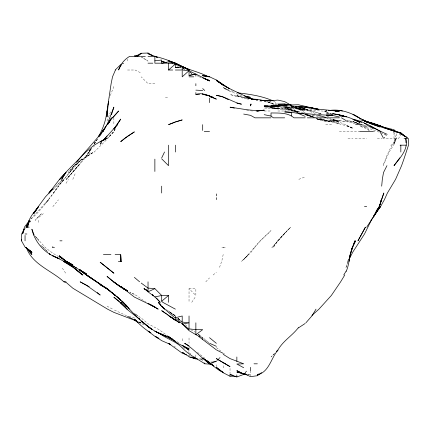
<?xml version="1.0" encoding="UTF-8"?>
<svg xmlns="http://www.w3.org/2000/svg" width="430" height="430" viewBox="0 0 430 430"><rect width="100%" height="100%" fill="white"/><g stroke="black" fill="none" stroke-linecap="round" stroke-linejoin="round"><path stroke-width="0.32" stroke-dasharray="2.15 1.61" d="M393.074 131.843L394.009 132.526L395.949 138.336L394.009 143.534L396.326 138.336C390.553 146.797 386.328 155.95 383.141 165.663L389.198 152L394.009 144.373L394.299 138.336L398.615 138.336L400.841 134.848M394.299 138.336L394.009 144.373L396.433 138.336L396.068 132.746M223.197 254.49L221.729 261.322L219.241 268.153M347.757 261.322L348.284 259.457L345.811 268.153L348.128 261.902M107.038 120.862L110.886 111.005M72.815 179.331L75.658 172.5M113.869 86.564L109.591 97.341M100.206 144.856L101.26 142.486M115.208 128.656L113.869 131.505L107.839 138.336M94.406 144.028L97.674 138.336M93.649 147.028L94.471 145.63M66.043 183.336L68.451 179.331M94.073 144.012L96.508 140.035M30.75 219.015L48.284 199.826L52.379 194.672L58.039 186.163L64.258 179.331C52.702 192.403 44.204 208.136 30.541 219.413M95.213 141.685L93.74 143.964M191.742 302.317L195.865 296.2M90.536 149.371L83.807 158.831L72.88 171.914L84.468 158.831L91.611 148.355M75.449 164.088L69.655 172.5L59.211 184.68L66.043 177.042L72.88 168.329L69.569 172.5L81.953 158.831L74.17 165.663L68.091 172.5L73.777 166.163M29.675 222.428L31.143 220.327L29.627 222.428M94.122 143.851L98.233 138.336M86.543 157.192L90.493 152M53.573 192.995L58.813 186.163M25.381 228.427L26.364 227.158M52.831 206.663L58.448 199.826M284.687 233.339L271.873 247.658L283.843 233.99L290.707 227.158L277.855 240.682L273.061 247.658L277.855 240.827L290.47 227.158M72.88 167.157L79.711 161.309L93.374 152.112L79.711 161.121L75.266 165.663L79.711 160.938L94.224 152L107.038 139.272M244.982 373.014L247.132 370.644L244.675 372.891M205.798 281.822L209.528 277.882M101.077 142.416L100.206 143.319L101.12 142.491M210.146 363.576L216.36 361.211L218.263 359.329M218.736 358.856L220.638 356.981L218.736 358.685M52.379 190.162L62.646 179.331L53.309 189.275M218.263 359.114L216.36 360.824L210.77 362.006M122.561 63.989L123.485 63.178L122.072 63.178M213.14 274.985L216.36 272.238M38.716 217.386L43.559 213.495M212.253 363.21L216.36 361.211M122.373 63.731L123.485 63.178M211.393 363.07L216.36 361.098M298.802 179.331L305.187 176.886M291.519 106.57C302.5 110.408 314.223 110.424 325.687 111.284L323.725 111.005L325.687 111.332L326.789 111.005M390.687 145.168L394.009 144.244M326.929 110.881L325.687 111.005L325.687 111.332M210.77 362.194L216.36 361.834L210.77 362.098M315.744 109.806L305.805 109.634M277.855 108.199L284.687 108.123L291.519 108.892L305.187 109.344L312.019 111.73L321.339 114.009M127.538 70.009L134.37 70.009M154.87 83.673L148.033 83.673L141.201 76.841M165.394 97.341L168.533 97.341M264.187 111.005L271.024 111.005M277.855 111.005L284.687 111.005M325.687 124.668L332.519 124.668M339.351 131.505L359.846 131.505M373.987 131.505L374.933 131.505M347.977 138.336L353.014 138.336M355.105 138.336L366.683 138.336M377.325 138.336L382.184 138.336M385.006 138.336L384.226 137.326L385.006 138.336L394.009 138.336L394.009 132.112M189.033 288.654L195.865 288.654L195.865 295.485L189.033 288.654L189.033 302.317M248.04 374.326L250.523 374.326L248.04 374.17M252.48 111.021L245.557 110.161M355.331 123.813L346.182 121.54L339.351 120.857L332.519 120.647L339.351 121.4L325.687 120.701L318.856 119.379L325.687 120.61L339.351 120.685L353.014 122.12L359.846 123.577L369.166 127.124M198.972 358.991L202.697 359.109L198.972 358.561M325.687 110.714L326.913 110.768M318.856 114.729L308.407 111.005L305.187 110.112L298.35 109.413L305.187 110.408L298.35 108.285L291.519 107.183L298.35 108.731L291.519 107.027L298.35 109.08L305.187 109.36L310.299 111.005M319.474 116.627L320.715 116.74M283.445 106.984L291.519 107.613L285.928 106.989M305.187 109.344L284.687 107.317L264.187 108L277.855 108.457L268.54 107.446M339.969 116.632L341.834 116.826M261.703 101.281L256.113 100.475M246.175 98.825L243.692 98.486L240.977 97.529M246.798 98.911L248.664 99.163M312.019 115.041L313.26 115.224M271.024 107.538L277.855 108.58L269.782 107.484C279.328 108.962 289.223 108.446 298.35 112.085L294.926 111.005L298.35 112.241M277.339 104.173L264.187 101.405M332.519 114.138L325.687 112.961L330.03 113.928M303.94 109.392L298.35 108.408L305.187 109.849L296.49 107.607M305.805 109.473L312.019 110.757L321.339 114.052M264.187 101.555L271.024 103.098L273.846 104.173L267.293 101.577L274.598 104.915M361.711 120.266L359.846 119.819L362.329 120.513M297.135 112.311L291.519 110.962L271.024 107.989C280.736 109.177 290.771 109.075 300.059 112.278M312.637 115.041L318.856 116.568M236.86 96.234L230.028 94.53L236.242 96.358M128.78 316.432L134.37 317.883M305.187 114.778L313.787 117.153M379.222 132.166L359.846 125.146M329.966 118.841L339.351 120.808L332.519 119.755L329.649 118.798M307.047 114.579L314.341 117.282M313.045 117.143L305.187 114.493L312.019 116.573L303.94 114.514M359.846 124.216L366.683 126.651L360.302 124.367M276.667 104.759L274.883 104.173L276.071 104.705M233.216 91.525L223.197 88.112L228.771 90.504L223.197 87.279L230.028 91.45L243.074 96.105M303.322 112.886L284.687 106.882L291.519 109.989L295.324 111.005L284.687 108.156L281.585 106.952M315.555 117.637L305.187 113.988M287.794 106.957L291.519 108.279L285.31 106.984L291.519 109.989L284.687 108.156L297.78 112.3M305.805 114.482L314.061 117.605M318.856 113.214L320.715 113.88M305.805 114.418L312.019 116.68M359.222 123.985L353.014 121.679L346.8 120.561L353.014 121.432L359.276 124.103M332.519 114.482L325.687 111.929L330.654 113.837M361.243 124.668L353.014 121.679L357.98 123.62M295.867 107.564L298.35 108.548L296.077 107.548M189.651 72.428L192.14 73.444M313.723 117.127L307.461 114.504M199.273 76.841L200.987 77.561M126.619 315.733L113.869 309.788M295.507 107.446L303.198 111.005L296.646 107.543M191.877 73.245L189.603 72.267L191.877 73.294M176.504 65.586L178.213 66.349M182.793 68.402L184.572 69.203M138.987 322.29L143.48 324.387L138.261 321.704M380.915 132.757L387.177 135.643L383.764 133.972M326.547 118.121L332.519 120.938M316.711 118.89L318.856 119.938L325.687 121.405L332.519 121.421L325.687 121.061L332.519 121.502L339.351 123.781L332.519 121.265L318.856 118.933C330.337 121.566 341.796 124.189 353.014 127.936L346.182 125.522L353.014 128.591L346.182 124.91L332.519 119.459L339.351 122.566L332.519 118.986M134.966 70.009L141.201 73.068M134.37 294.335L129.817 292.067L136.337 295.485L145.614 301.941M184.572 69.117L182.202 67.924L184.282 69.316M316.002 118.126L318.856 119.583L316.061 118.126M326.87 116.009L329.24 117.229M174.231 346.446L175.37 347.031M196.999 75.664L198.708 76.545M305.187 112.741L298.35 109.08M107.038 306.208L112.671 309.148M169.673 312.239L176.176 315.986M190.802 329.649L195.301 332.196M58.673 256.646L52.379 252.926L45.548 247.755L35.335 236.409M273.872 101.313L277.286 103.307M141.201 56.878L148.033 61.092L141.728 57.034M170.108 312.621L175.37 315.986L165.824 309.148M204.798 339.958L209.001 342.645M135.471 314.201L141.201 317.99L148.033 323.758L159.003 329.649L168.006 336.072M176.907 341.619L178.955 342.973M198.45 334.416L200.52 335.792M399.185 133.735L400.292 134.477M198.01 334.212L200.686 336.104L198.542 334.497M174.698 315.604L168.533 311.046L174.585 315.604M134.37 313.491L137.686 315.986L134.843 313.696M399.368 133.735L400.351 134.477M369.305 130.693L366.683 128.667L359.846 126.227L366.683 127.936L369.44 130.612M216.36 347.564L220.692 350.944M197.44 352.31L205.336 358.711M182.702 347.263L185.201 349.321M177.81 318.119L182.202 321.758M223.675 353.352L224.637 354.159M203.669 338.394L209.528 343.312M188.087 351.729L189.033 352.519M189.506 352.923L190.92 354.143M177.81 318.404L182.202 322.317M177.81 318.243L181.224 321.414M185.292 324.671L188.098 327.45M178.557 319.173L180.831 321.446M178.326 318.426L180.906 321.35M35.335 236.468L38.716 240.429L35.62 236.468M62.366 268.153L66.043 273.77M250.523 370.644L250.523 375.911M236.86 374.508L236.86 376.25M230.028 368.392L230.028 373.681M223.197 365.747L223.197 369.203M216.36 364.753L216.36 366.742M195.865 354.879L195.865 356.981M189.033 337.991L189.033 343.312M189.033 347.241L189.033 348.44M182.202 338.652L182.202 341.286M127.538 59.136L127.538 60.936M113.869 117.836L113.869 124.668M38.716 220.327L38.716 222.391M216.435 199.826L216.36 192.995L216.435 199.826M115.261 128.656L113.869 131.618L107.473 138.336L113.869 131.505L115.261 128.656M91.633 148.151L86.543 155.768L91.611 148.151M90.585 149.371L88.849 152L90.59 149.371M254.533 247.658L250.523 252.931L241.606 261.322L248.54 254.49L243.692 259.602L260.139 240.827L271.024 230.62L260.387 240.827L254.533 247.658M101.802 142.389L100.206 144.421L101.808 142.389M72.315 172.5L66.413 179.331L79.711 164.233L72.315 172.5M48.569 199.826L45.548 203.293L48.606 199.826M38.716 216.295L35.099 220.327L41.672 213.495L38.716 216.295M72.503 172.5L66.279 179.331L72.525 172.5M274.679 353.336L271.05 356.981L274.679 353.347M321.339 118.728L318.856 119.234L321.334 118.728M225.282 247.658L221.703 247.658L225.282 247.658M326.929 111.005L325.687 111.005L326.913 111.005M325.687 120.26L318.856 118.933L325.687 120.26M202.697 360.13L200.213 359.394L202.697 360.13M297.77 112.402L293.679 111.005L297.77 112.44M141.201 322.817L138.1 321.624L141.201 322.817M318.856 119.707L317.017 118.906L318.856 119.707M43.618 247.658L40.678 245.148L47.66 251.765L43.618 247.658"/><path stroke-width="0.64" d="M108.166 104.173L107.038 116.847L107.038 111.005L111.123 83.673L112.504 76.841L115.45 70.009M381.684 186.163L382.318 179.331L383.522 172.5L386.968 165.663M106.823 111.005C106.145 120.104 102.942 128.823 98.438 136.708M27.778 248.922L31.884 252.297L25.053 247.094L21.5 240.827L21.72 239.58M108.064 104.173L108.618 101.69M380.346 203.755L379.255 206.663L375.207 213.495L379.367 206.663L381.276 199.826C379.255 210.146 372.17 218.488 366.688 227.158M111.445 114.729L113.869 107.145L107.038 124.856M405.979 142.685L405.775 138.336C408.774 149.253 400.029 157.783 394.009 165.663L399.825 157.821M380.346 203.745L383.856 192.995L380.346 202.788M348.999 259.457L350.735 254.49L349.499 257.597M24.386 229.023L22.623 233.99L24.413 227.158L29.202 220.848M351.482 249.518L352.154 247.658M29.079 221.568L26.8 227.158L29.073 220.327L27.692 227.158C27.875 219.364 32.992 213.183 37.904 207.636M346.182 271.357C349.628 263.853 349.047 255.216 352.412 247.658L350.402 254.49L348.95 261.322L350.187 254.49L354.874 240.827L353.014 246.239L355.588 240.827L352.439 247.148M373.514 216.704L377.588 208.937L375.567 213.495L373.514 216.704L378.357 208.937M377.604 208.937L375.535 213.495L380.346 206.663L373.901 215.489M161.701 157.917L164.529 152M348.854 259.613L353.014 251.722L364.522 233.99L371.278 220.327M24.198 228.868L21.645 233.99L21.5 240.827M26.074 227.158L28.998 221.466L26.074 227.158L29.149 227.158M359.846 237.424L357.959 240.827L365.409 227.158L360.173 236.855M107.957 124.098L111.52 117.836L107.919 124.098M312.019 315.77L316.002 309.148M377.991 209.507L375.573 213.495L380.346 206.878L380.346 206.276M344.796 274.985L340.635 281.822L331.331 295.485L318.856 309.251L312.019 315.335M343.721 274.985L346.182 271.05M117.207 124.668L120.706 119.105L113.869 128.844L117.471 124.668L104.2 139.347L107.038 135.982M371.025 220.327L373.159 217.182M98.69 136.681L106.678 125.367M76.54 162.513C86.145 149.516 98.481 138.578 106.968 124.668L112.38 117.836L118.642 111.005L112.73 117.836M98.69 136.697L100.206 134.515L98.465 136.901M100.206 134.961L100.905 133.972M101.948 132.488L103.442 130.51M104.522 129L105.243 127.995M109.956 121.518L109.215 122.566M37.082 208.765L33.411 213.495L38.442 206.663L33.846 213.495L38.275 206.663L45.548 196.709L51.514 190.463M305.897 322.817L311.874 315.986M298.35 327.703C292.147 335.825 282.816 341.028 277.871 350.144C270.97 358.244 269.142 372.036 257.355 374.917L257.355 375.729L250.523 376.653L243.692 373.396L246.798 374.541M102.818 140.599L104.995 138.336M115.208 70.009L120.706 64.564M51.949 190.038L48.945 192.995L52.379 189.033L49.058 192.995L59.211 179.772L66.043 172.5L59.743 179.331L65.865 172.5L61.635 179.331L66.043 172.097L85.887 152L94.095 145.168L100.206 141.626L107.038 138.336L100.776 141.69M103.856 139.997L105.683 138.336L100.754 141.631M195.865 74.234L189.033 70.676L182.202 76.841L182.202 71.031M121.631 64.801L120.706 65.613L118.546 70.009C120.475 64.172 124.394 59.577 129.602 56.346L133.827 56.346M148.033 56.346L154.87 56.663L154.87 63.178L168.533 63.178L168.533 70.009L175.37 64.043L181.632 66.779M175.37 309.148L162.766 302.317L161.701 301.183L168.533 295.485L168.533 302.317M257.355 375.729L261.558 372.6M298.35 327.945L305.187 323.467M257.355 374.917L259.064 373.847M161.701 301.183L161.701 295.485L154.87 288.654L148.033 291.819L144.378 288.654M175.37 122.055L168.533 124.668L175.37 121.894L182.202 119.916L175.988 121.862M235.619 376.25L230.028 376.261L230.028 374.562L236.86 376.965L243.692 374.433L243.692 373.912L245.557 374.014M328.697 110.58C339.109 108.72 350.353 112.176 359.147 117.836L353.014 114.369L366.683 122.018L373.235 124.668L362.694 119.943L373.514 123.953L364.817 121.212M148.033 281.822L148.033 291.819L154.87 296.926L161.701 295.485L168.533 295.485M162.088 63.178L168.533 61.834L173.177 63.178M168.533 63.178L175.37 64.043L175.37 67.682L182.202 66.704L188.404 70.009L189.033 70.676L189.033 75.422L195.865 74.057L209.528 80.99L204.406 78.669M189.033 75.422L195.242 74.342M260.204 110.704L264.187 110.102L257.355 111.005L264.187 110.311C252.754 111.402 241.359 108.65 230.028 107.188L234.377 108.14M271.647 106.882L273.507 106.651M275.372 106.42C285.321 105.339 295.7 105.302 305.187 108.892L298.35 107.016M154.87 60.834L161.701 60.017L161.701 63.178M329.332 110.709L332.519 110.338L339.351 110.478L342.436 111.005M195.865 92.557L195.865 94.347C203.207 92.127 209.894 96.218 216.36 99.131L209.528 96.444L213.42 97.341L210.179 96.771M328.789 110.698L332.519 110.338L339.351 110.489M175.37 67.682L178.471 67.386M179.719 67.268L180.96 67.15M258.215 111.005L256.135 111.069M272.265 105.99L277.855 105.479L271.024 105.957L264.187 105.871L267.917 105.995M273.507 106.522L271.024 106.694L277.855 106.113L264.187 106.667L268.54 106.855M274.754 106.436L280.344 106.102M282.827 105.979L287.175 106L284.687 105.887M152.478 55.68L148.033 53.035L141.201 53.266L135.482 56.346L134.37 56.722L134.37 56.346M278.28 104.173L284.687 104.028L291.519 104.963L298.35 104.753L318.232 109.365L312.019 107.882L305.187 106.909L312.019 107.892L318.856 109.456L305.187 107.097L298.35 106.35L310.154 108.118M135.563 56.346L140.626 56.346M141.201 56.346L145.302 56.346M148.033 63.178L152.811 63.178M168.533 70.009L172.704 70.009M175.37 70.009L182.202 70.009L189.033 70.676M189.033 76.841L193.785 76.841M277.855 104.173L284.687 104.173L287.175 104.743M271.024 117.836L255.011 117.836L250.523 115.342L243.692 114.074M284.687 117.836L273.426 117.836L271.024 116.084L264.187 114.659M305.187 117.836L294.018 117.836C287.756 112.402 278.79 113.117 271.024 112.95L271.024 116.084M307.359 117.836L325.687 117.836M339.351 117.836L327.187 117.836L318.856 115.407L312.019 114.138L298.35 113.074L303.322 113.73M355.572 124.668L359.846 124.668M204.261 131.505L209.528 131.505M359.846 131.505L373.514 131.505M404.055 138.336L408.258 138.336L408.5 145.168L404.006 158.831L401.582 165.663L395.589 179.331L387.419 192.995L384.329 199.826L380.502 206.663L380.142 206.663L380.346 206.878M400.088 145.168L406.382 145.168M364.479 206.663L366.683 206.663M25.053 233.99L26.88 233.99M59.915 240.827L62.028 240.827M103.41 254.49L110.913 254.49M115.116 254.49L120.26 254.49L120.706 261.15L121.486 261.322L120.706 254.49L120.706 261.322M118.374 261.322L121.486 261.322M196.166 329.649L202.697 329.649L195.865 334.685L189.033 330.616L183.067 324.575M189.033 345.741L184.62 343.312C193.844 348.923 200.756 357.534 209.528 363.812L210.179 363.812M254.006 363.812L257.355 363.812M246.798 374.32L243.692 374.315L236.865 370.644L243.122 373.654M195.865 94.347L199.59 94.38M26.235 247.658L31.884 254.49L26.354 247.658C32.465 264.633 51.509 270.475 63.952 281.822L66.043 281.849M267.917 100.83L264.187 100.711L260.462 100.26L264.187 100.679L257.355 99.373L251.147 98.959L252.388 99.136M269.159 100.867L271.024 100.926L260.462 100.179M197.725 358.953L195.865 358.894L190.753 356.981L195.865 358.83L189.184 356.981M318.856 114.676L332.519 115.455L339.351 116.965M326.305 115.197L332.519 115.455M195.865 90.133L202.697 90.504M305.187 116.38L298.35 113.456L291.519 112.268L284.687 111.886L291.519 112.423M384.071 127.844L387.177 128.016L394.009 129.742L395.987 131.505M158.546 332.567C165.754 338.797 175.655 340.796 182.202 347.854C188.657 354.718 197.144 358.781 204.884 363.812L209.528 364.076M154.87 288.654L148.033 288.089L141.201 283.053M335.352 111.3L339.351 111.741L332.519 110.575L313.879 108.72M195.725 329.649L189.033 328.853L189.033 315.986M260.462 100.238L264.187 100.711L271.024 100.749L277.855 100.077L284.687 101.625L290.954 105.2M237.484 92.826C249.631 94.181 262.106 95.987 273.303 100.98M253.63 99.314L255.495 99.577M246.798 96.777L250.523 97.325L244.315 95.885M253.007 99.282L257.355 99.921L243.692 97.497L236.86 95.68L238.682 96.503M134.37 55.438L136.95 55.889M339.351 115.009L332.519 113.676L339.351 114.708L346.182 116.836M385.312 128.285L396.422 131.505L397.406 132.246M236.86 103.216L241.466 104.173C232.711 102.216 225.331 96.449 216.36 95.283L222.573 96.89M284.375 104.173L284.687 104.237M364.194 120.862L380.346 125.952L394.009 131.053L373.514 123.329L366.683 121.609L380.346 125.952L376.54 124.668M395.874 131.505L400.841 132.693L405.173 136.6M202.697 93.649L202.697 94.229L209.528 95.906L212.388 97.341M63.952 281.822L66.043 282.333L72.88 288.25L107.554 309.148L113.869 312.363L136.235 320.904L127.538 316.34M202.697 94.229L209.528 95.917M230.028 374.562L233.135 375.331M345.559 116.68L339.351 115.111L346.182 116.793L339.351 115.509C346.671 116.03 353.422 119.083 359.846 122.421L353.014 119.293C365.554 121.652 375.627 129.645 387.177 134.31M394.337 131.505L400.841 133.171L404.522 135.95M166.039 62.527L161.701 61.399L165.964 62.527M243.074 373.627L236.86 371.998L243.074 373.751M288.052 104.173L291.519 105.097M208.061 76.674L202.697 75.191L209.528 76.841L202.697 75.755L209.652 76.841L216.36 79.991L229.502 88.757M157.143 57.292L154.87 56.346C166.894 59.103 178.133 64.188 189.033 69.864L175.37 63.178L168.533 60.85L175.37 63.043L182.202 66.639L189.033 69.52M251.147 98.782L252.388 99.136M243.692 373.896L247.417 374.998M353.014 119.513L354.874 120.11M356.121 120.507L359.222 121.502M205.18 79.088L209.528 80.491L202.697 77.894M366.398 124.668L373.514 128.871M223.197 354.336L230.028 358.604L243.692 363.812L236.86 364.022L243.692 367.714M166.453 336.271L161.701 334.594L154.87 331.154L161.701 334.535C147.2 328.327 135.88 316.636 125.786 304.838M186.55 354.766L182.202 353.164L168.533 343.328L170.242 344.253M379.722 127.006L373.514 124.668L400.841 133.171L403.249 135.16M54.411 247.658L52.379 246.879L52.379 247.658M359.846 121.695L361.711 122.432M364.194 123.415L366.059 124.152M148.033 53.035L148.033 53.637L154.87 56.335M167.044 336.48L168.533 337.072M182.202 66.639C190.915 70.461 200.16 72.423 208.652 76.841M265.434 100.813L264.187 100.308L265.434 100.819M250.523 98.604L245.836 96.653M154.891 56.346L157.369 57.378M209.496 363.812L204.965 359.303L209.528 363.812L213.511 365.532M209.657 343.312L216.36 346.311M134.37 320.189L136.681 321.237M362.694 119.975L366.683 121.803L362.125 119.578M370.09 125.99L380.346 131.505M172.521 339.27L161.701 334.594L166.851 336.48L160.121 333.309M172.521 339.227L168.533 337.308L175.37 341.269L168.533 336.48L177.681 343.312L189.033 348.923L182.202 345.403L189.033 350.144L183.25 345.978M148.033 53.637L152.478 55.803M184.475 353.455L182.202 352.342L189.033 356.62L189.033 355.18M216.822 350.144L223.197 353.331M135.482 320.312L134.37 319.753L138.234 322.817L134.37 319.065C139.347 324.188 144.604 329.326 150.882 332.815M212.264 364.694L210.506 363.812L213.699 365.962M223.197 97.051L223.761 97.341M224.331 97.631L228.319 99.663M170.242 344.398L161.701 340.673L155.332 336.48L158.804 338.351M230.028 376.261L223.197 372.751L216.36 367.322L223.197 372.471C217.225 369.827 212.452 365.215 207.663 360.877M169.103 337.362L170.242 337.953M158.955 338.48L154.87 336.319L148.033 331.138L150.312 332.433M126.393 290.282L123.523 288.654L126.968 290.637L120.706 287.272L107.038 276.415L113.316 281.822L120.706 286.928L113.869 282.026L116.503 283.816M126.995 290.648L123.195 288.654L127.538 291.142L120.706 286.283L134.37 297.071L154.87 307.058L158.165 309.148L149.742 304.236M72.31 265.375L52.379 255.581L59.211 258.613C45.714 254.291 35.04 243.057 31.884 229.174L33.685 233.99M250.013 98.728C238.892 92.375 226.309 88.462 216.36 80.093L223.197 85.092L227.18 87.441M101.346 284.896L102.485 285.525M100.206 284.913L106.866 288.654M407.672 137.611L400.841 133.768L404.522 136.224M89.268 286.762L80.152 281.822L86.543 285.343L100.206 295.061L97.277 292.572M225.18 363.812L230.028 366.623L216.36 358.598L225.202 363.812L223.197 362.603M70.601 263.993L66.043 261.322L72.31 265.154M228.319 88.107L229.459 88.779M73.406 265.987L74.46 266.605M75.513 267.224L76.567 267.847M204.976 359.448L202.697 358.088L209.528 362.646L207.427 361.023M341.479 117.836L346.182 120.658M71.192 264.461L66.123 261.322L72.88 265.923L59.211 256.629L66.043 261.091L59.211 255.694L66.043 261.193L72.88 264.88L66.376 261.322L72.88 265.993L86.543 273.905L82.34 271.179M101.346 284.966L103.625 286.38M104.764 287.089L107.038 288.503M194.064 356.981L195.413 357.825M73.32 267.309L74.207 267.874M125.469 289.648L127.022 290.637M98.244 282.757L100.206 284.004M146.469 290.008L147.511 290.68M80.238 269.814L81.286 270.497M72.88 267.03L66.043 262.563L63.253 261.322L72.88 267.261L82.882 274.985L74.895 268.546L82.297 274.985M96.895 281.822L100.206 284.262L79.711 270.228L95.89 281.15M96.777 281.822L86.543 274.985L79.711 269.728L86.543 275.216L110.193 291.11M123.856 288.654L127.538 291.142M86.543 274.985L93.374 279.618M118.078 284.886L119.131 285.595M166.431 313.916L161.701 310.648L175.37 320.237L170.06 316.367M167.48 314.642L168.533 315.373M198.66 336.48L216.36 349.853M109.666 290.664L107.038 288.836L120.706 299.941L118.32 297.716M151.811 329.267L148.033 326.612L141.626 321.145L152.053 329.649M210.872 363.812L213.866 365.962M107.038 288.756L115.321 295.485L114.579 294.641M148.033 326.424L151.392 328.928M405.571 136.745L406.624 137.541M140.137 319.635L127.538 309.713L120.706 302.317L127.124 309.148L120.706 302.908L125.587 307.364L113.869 297.184L119.54 301.527M207.427 361.135L209.528 362.812M209.528 337.711L216.36 343.312M107.253 288.654L115.321 295.485L112.01 292.454M134.37 277.382L139.616 281.822M141.669 320.839L142.599 321.629M76.674 269.879L79.711 272.459M185.126 326.219L189.033 329.649C180.025 321.678 170.28 314.513 161.701 306.112L164.523 309.148L161.701 306.44L158.519 302.317L160.906 305.171M138.756 318.205L139.734 319.092M202.697 88.58L204.75 90.504M114.697 294.69L127.538 306.864L129.36 309.148M116.804 296.345L120.706 300.226L118.486 297.856M161.701 158.831L168.533 165.663L168.533 145.168M154.87 296.926L160.207 302.317L156.509 298.044M121.572 300.57L127.538 306.853L122.432 301.425M160.841 304.951L158.278 302.317L160.841 305.171M204.153 362.92L204.884 363.812M380.346 132.349L383.555 138.336M400.841 145.168L400.841 152M291.519 112.268L291.519 115.869M250.523 367.327L250.523 370.644M236.86 356.981L236.86 361.426M236.86 375.643L236.86 376.965M209.528 98.045L209.528 102.63M209.528 363.221L209.528 363.812M202.697 124.668L202.697 130.446M202.697 339.555L202.697 337.534L199.466 336.48L195.865 334.685L195.865 322.817M195.865 74.057L195.865 76.083M195.865 83.673L195.865 85.742M182.202 66.704L182.202 70.009M182.202 322.817L182.202 324.166L188.958 322.817L182.202 322.07L182.202 315.986L175.37 317.77L175.37 315.986M175.37 145.168L175.37 152M161.701 186.163L161.701 192.995M154.87 159.143L154.87 171.463M25.053 235.398L25.053 240.827M251.131 104.173L250.523 105.952L250.523 104.173L251.131 104.173M100.932 134.026L100.206 135.036L100.932 134.026M103.458 130.5L102.738 131.505L104.302 129.365L102.722 131.505L103.442 130.5M100.926 133.843L100.206 134.778L100.932 133.843M277.871 350.144L276.495 351.53L277.855 350.144M124.732 138.336L120.706 141.653L127.538 136.326L134.37 131.876L124.732 138.336M141.201 53.266L137.439 56.346L141.201 53.304M284.687 105.361L271.024 105.957L284.687 105.361M332.519 114.944L326.305 115.192L332.519 114.944M293.384 106.42L291.519 106.199L293.384 106.425M297.108 106.866L295.249 106.645L297.108 106.866M154.87 307.052L148.033 303.429L154.87 307.058M360.985 118.89L359.846 118.266L360.985 118.89M366.683 122.018L362.125 119.519L366.683 122.007M147.522 290.691L143.926 288.654L147.522 290.723M136.084 320.775L134.37 319.753L136.084 320.748M107.038 288.654L100.206 284.499L107.038 288.654M175.37 319.904L169.06 315.986L179.552 322.817L175.37 319.904M221.375 83.673L216.36 80.507L223.197 85.118L221.375 83.673M31.884 252.265L25.918 247.658L31.884 252.297M113.869 273.174L100.206 262.268L113.869 273.174M121.685 303.22L120.706 302.419L121.685 303.225M153.37 295.485L152.403 294.674L153.37 295.485M50.203 254.49L49.353 253.582L50.203 254.49M34.067 234.957L33.223 233.99L34.067 234.984"/></g></svg>
